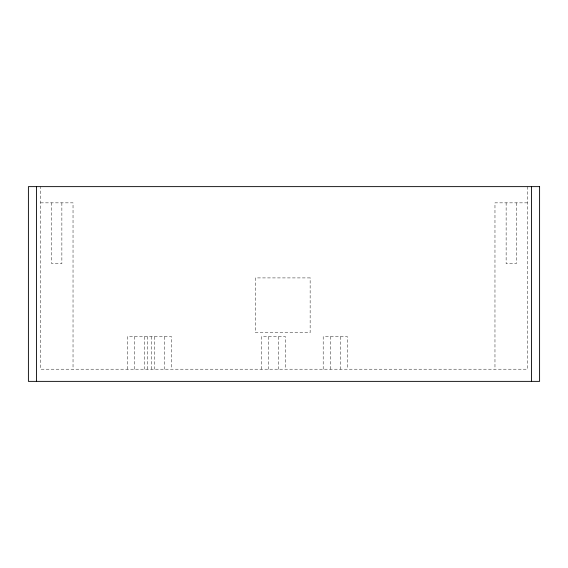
<?xml version="1.0" encoding="UTF-8"?>
<svg xmlns="http://www.w3.org/2000/svg" width="568" height="568" viewBox="0 0 568 568"><rect width="100%" height="100%" fill="white"/><g stroke="black" fill="none" stroke-linecap="round" stroke-linejoin="round"><path stroke-width="0.43" stroke-dasharray="2.84 2.13" d="M127.267 369.2L127.267 336.746L171.635 336.746L171.635 369.2M134.396 369.2L134.396 336.746M147.318 369.2L147.318 336.746M151.592 369.2L151.592 336.746M154.361 336.746L154.439 369.2M164.514 336.746L164.493 369.2M261.273 369.2L261.273 336.746L285.597 336.746L285.597 369.2M323.192 369.2L323.192 336.746L347.51 336.746L347.51 369.2M330.235 369.2L330.313 336.746M40.569 202.854L73.031 202.854L73.031 369.2M527.431 202.854L494.969 202.854L494.969 369.2M340.367 336.746L340.367 369.2M268.401 336.746L268.401 369.2M278.455 336.746L278.455 369.2M144.449 336.746L144.449 369.2M527.431 186.631L527.431 369.2L40.569 369.2L40.569 186.631M516.269 202.854L516.269 263.715L506.131 263.715L506.131 202.854M61.869 202.854L61.869 263.715L51.731 263.715L51.731 202.854M310.142 277.915L255.373 277.915L255.373 332.685L310.142 332.685L310.142 277.915"/><path stroke-width="0.85" d="M531.485 186.631L531.485 381.369M36.515 186.631L36.515 381.369M539.6 186.631L28.4 186.631L28.4 381.369L539.6 381.369L539.6 186.631"/></g></svg>
